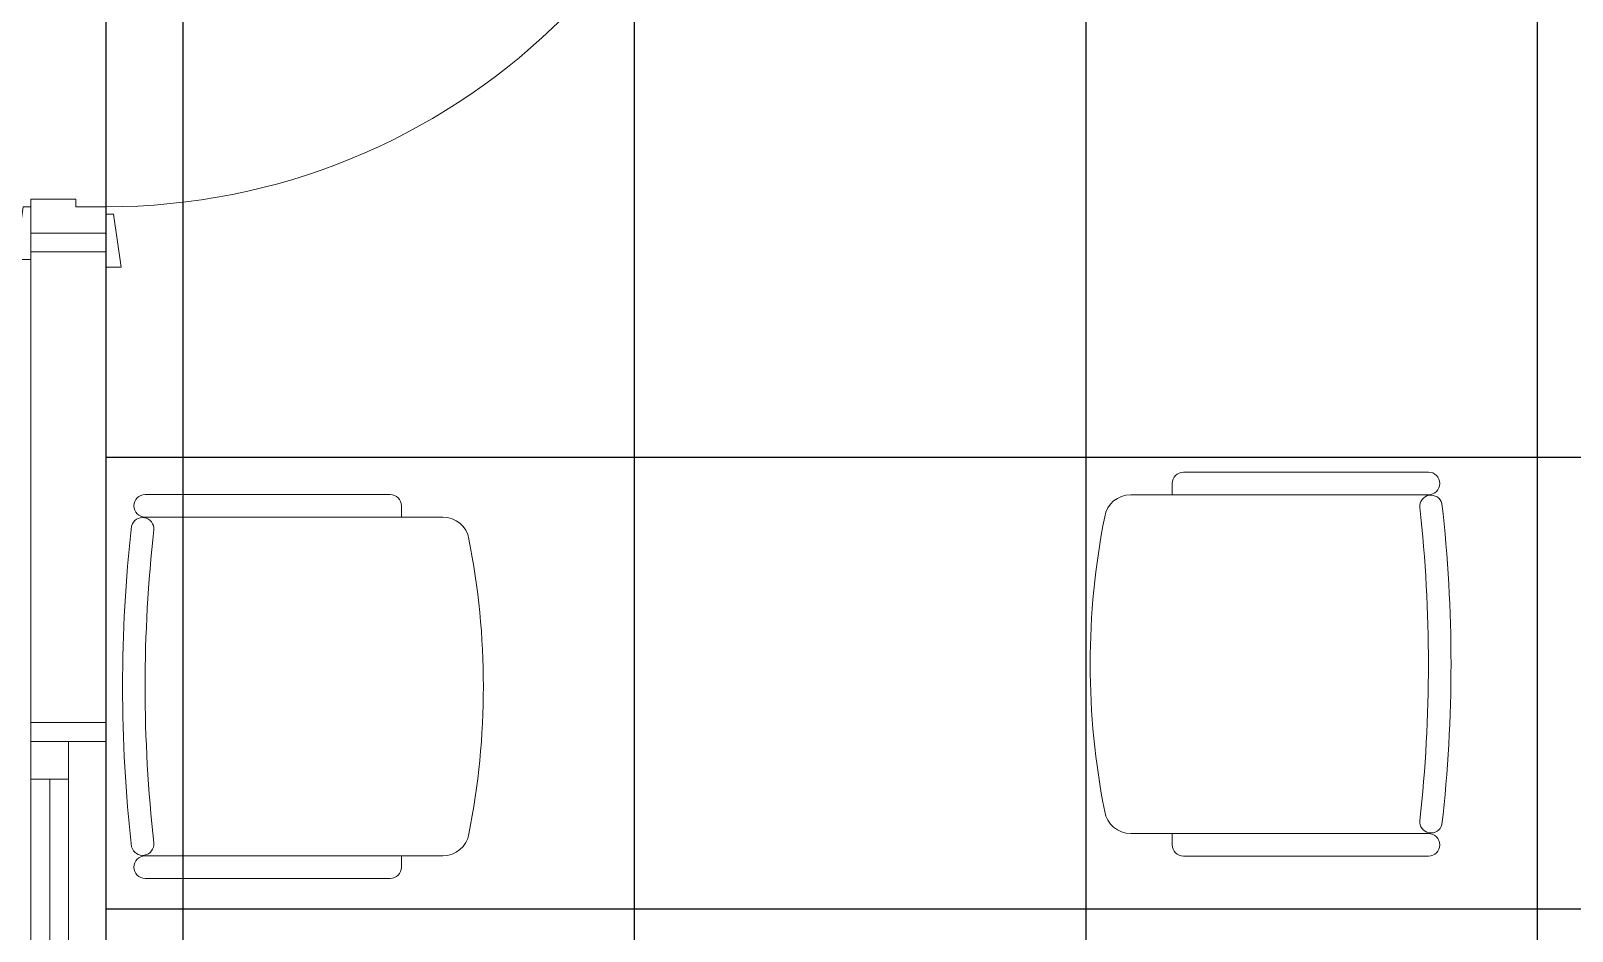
# Model space of a CAD drawing. Header units: inches. Extents: x -246178 to 57169, y -29325 to 19878.
# Drawn here: x 19598 to 21646, y -8429 to -7234 of the extents above; entities that cross this region are included whole.
import ezdxf

# ---------------------------------------------------------------- set-up
doc = ezdxf.new("R2010")
doc.units = ezdxf.units.IN
doc.header["$LTSCALE"] = 25
doc.header["$MEASUREMENT"] = 0
doc.linetypes.add('DASHDOT', pattern=[25.4, 12.7, -6.35, 0, -6.35])
doc.layers.get('0').update_dxf_attribs({"color": 8})
for name, color, linetype, lineweight in [('00-Ground Floor$0$Aluminum', 251, 'Continuous', 5), ('00-Ground Floor$0$LOADING', 253, 'Continuous', 5), ('00-Ground Floor$0$Walls', 251, 'Continuous', 5), ('00-Ground Floor$0$Wooden Joinery', 251, 'Continuous', 5), ('E-LITE-CLNG-CNDT', 6, 'DASHDOT', 35)]:
    doc.layers.add(name, color=color, linetype=linetype, lineweight=lineweight)
doc.layers.add('00-Ground Floor$0$False Ceiling', color=251, linetype='Continuous')

# ---------------------------------------------------------------- blocks, each defined once
blk = doc.blocks.new('00-Ground Floor$0$A$C72370EFE')
at = {"layer": '00-Ground Floor$0$Wooden Joinery'}
for p, q in [((-0.01, -0.04), (-0.02, -0.04)), ((-0.01, -0.03), (-0.01, -0.07)), ((0, -0.03), (-0.01, -0.03)), ((0.04, -0.03), (0.05, -0.03)), ((0.05, -0.03), (0.05, -0.07)), ((0.05, -0.04), (0.06, -0.04)), ((-0.01, -0.06), (-0.02, -0.06)), ((0.05, -0.06), (0.06, -0.06)), ((-0.05, -0.07), (-0.05, -0.16)), ((-0.03, -0.07), (-0.03, -0.16)), ((0, -0.07), (-0.01, -0.07)), ((0.04, -0.07), (0.05, -0.07)), ((0.07, -0.07), (0.07, -0.16)), ((0.09, -0.07), (0.09, -0.16)), ((-0.01, -0.17), (-0.02, -0.17)), ((-0.01, -0.17), (-0.01, -0.19)), ((0.05, -0.17), (0.06, -0.17)), ((0.05, -0.17), (0.05, -0.19)), ((-0.01, -0.19), (-0.02, -0.19)), ((0.05, -0.19), (0.06, -0.19))]:
    blk.add_line(p, q, dxfattribs=at)
for centre, radius, start, end in [((-0.02, -0.07), 0.03, 90, 180), ((0.06, -0.07), 0.03, 0, 90), ((-0.02, -0.07), 0.01, 90, 180), ((0.06, -0.07), 0.01, 0, 90), ((-0.02, -0.16), 0.03, 180, 270), ((-0.02, -0.16), 0.01, 180, 270), ((0.06, -0.16), 0.01, 270, 0), ((0.06, -0.16), 0.03, 270, 0)]:
    blk.add_arc(centre, radius, start, end, dxfattribs=at)
blk = doc.blocks.new('00-Ground Floor$0$A$C5DAD61B4')
at = {"layer": '00-Ground Floor$0$Wooden Joinery'}
for points in [[(80, 959.1), (80, 969.1), (10, 979.1), (10, 959.1)], [(940, 959.1), (940, 969.1), (1010, 979.1), (1010, 959.1)], [(70, 859.1), (70, 849.1), (0, 839.1), (0, 859.1)], [(120, 859.1), (120, 0), (80, 0), (80, 859.1)], [(950, 859.1), (950, 849.1), (1020, 839.1), (1020, 859.1)]]:
    blk.add_lwpolyline(points, close=True, dxfattribs=at)
for points in [[(45, 859.1), (45, 959.1), (20, 959.1), (20, 859.1), (45, 859.1)], [(45, 859.1), (80, 859.1), (80, 899.1), (90, 899.1), (90, 959.1), (45, 959.1), (45, 859.1)], [(975, 859.1), (940, 859.1), (940, 899.1), (930, 899.1), (930, 959.1), (975, 959.1), (975, 859.1)], [(975, 859.1), (975, 959.1), (1000, 959.1), (1000, 859.1), (975, 859.1)]]:
    blk.add_lwpolyline(points, dxfattribs=at)
blk.add_arc((80, 859.1), 860, 272.666, 0, dxfattribs=at)
at = {"layer": '00-Ground Floor$0$Wooden Joinery', "xscale": 999.9999999998854, "yscale": 999.9999999998854, "zscale": 999.9999999998854, "rotation": 180}
blk.add_blockref('00-Ground Floor$0$A$C72370EFE', (120, 0), dxfattribs=at)
blk = doc.blocks.new('00-Ground Floor$0$GF21016-P')
at = {"layer": '00-Ground Floor$0$LOADING', "extrusion": (-1.24384e-09, -1.20261e-09, -1)}
for p, q in [((0.0128, 0.0179), (0.0128, 0.4136)), ((0.4628, 0.0179), (0.4628, 0.4136)), ((-0.0022, 0.3585), (0.0128, 0.3585)), ((0.4778, 0.3585), (0.4628, 0.3585)), ((-0.0172, 0.0179), (-0.0172, 0.3435)), ((0.4928, 0.0179), (0.4928, 0.3435)), ((0.4778, 0.0029), (0.4778, 0.0029))]:
    blk.add_line(p, q, dxfattribs=at)
for centre, radius, start, end in [((-0.2378, -0.5362), 1.0036, 78.7568, 101.2432), ((-0.0478, 0.4136), 0.035, 0, 80.6557), ((-0.4278, 0.4136), 0.035, 99.3443, 180), ((0.0022, 0.3435), 0.015, 0, 90), ((-0.4778, 0.3435), 0.015, 90, 180), ((-0.0284, 0.0145), 0.015, 284.3864, 95.5209), ((-0.2378, 1.8928), 1.8749, 263.6341, 276.3659), ((-0.4471, 0.0145), 0.015, 84.4791, 255.6136), ((0.0022, 0.0179), 0.015, 270, 0), ((0.0022, 0.0179), 0.015, 180, 270), ((-0.2378, 1.8734), 1.8855, 263.5119, 276.4881), ((-0.4778, 0.0179), 0.015, 270, 0), ((-0.4778, 0.0179), 0.015, 180, 270)]:
    blk.add_arc(centre, radius, start, end, dxfattribs=at)
blk = doc.blocks.new('00-Ground Floor$0$A$C37be4daf')
at = {"layer": '00-Ground Floor$0$Aluminum'}
for p, q in [((1416, 598.2), (216, 598.2)), ((241, 498.2), (241, 598.2)), ((291, 548.2), (291, 598.2)), ((1341, 548.2), (1341, 598.2)), ((1391, 498.2), (1391, 598.2)), ((291, 573.2), (1341, 573.2)), ((1391, 548.2), (241, 548.2)), ((1416, 498.2), (216, 498.2))]:
    blk.add_line(p, q, dxfattribs=at)
at = {"layer": '00-Ground Floor$0$Walls'}
for p, q in [((216, 498.2), (216, 598.2)), ((1416, 498.2), (1416, 598.2))]:
    blk.add_line(p, q, dxfattribs=at)
blk = doc.blocks.new('00-Ground Floor$0$A$Ce9e1c4c3')
at = {"layer": '00-Ground Floor$0$False Ceiling', "color": 254}
blk.add_line((-80302.3, -9957.4, 0), (-80302.3, -6447.4, 0), dxfattribs=at)
at = {"layer": '00-Ground Floor$0$False Ceiling', "color": 254, "linetype": 'Continuous'}
for p, q in [((-80200, -9957.4), (-80200, -6447.4)), ((-79600, -9957.4), (-79600, -6447.4)), ((-79000, -9957.4), (-79000, -6447.4)), ((-78400, -9957.4), (-78400, -6447.4)), ((-80302.3, -7800), (-76150.5, -7800)), ((-80302.3, -8400), (-76150.5, -8400))]:
    blk.add_line(p, q, dxfattribs=at)
blk = doc.blocks.new('00-Ground Floor')
at = {"layer": '00-Ground Floor$0$Walls'}
for p, q in [((19597.7, -7527.4, 0), (19697.7, -7527.4, 0)), ((19597.7, -10157.4, 0), (19597.7, -7537.4, 0)), ((19697.7, -9957.4, 0), (19697.7, -7547.4, 0))]:
    blk.add_line(p, q, dxfattribs=at)
at = {"rotation": 90}
blk.add_blockref('00-Ground Floor$0$A$C37be4daf', (20196, -9568.4, 0), dxfattribs=at)
at = {"layer": '00-Ground Floor$0$False Ceiling', "color": 254}
blk.add_blockref('00-Ground Floor$0$A$Ce9e1c4c3', (100000, 0), dxfattribs=at)
at = {"layer": '00-Ground Floor$0$LOADING', "color": 1, "extrusion": (-2.24019e-05, -2.67576e-11, 1), "xscale": -1000.000000000003, "yscale": 1000.000000000003, "zscale": -1000.000000000003, "rotation": 90.00002511235276}
blk.add_blockref('00-Ground Floor$0$GF21016-P', (21472.9, -7837, -0.5), dxfattribs=at)
at = {"layer": '00-Ground Floor$0$LOADING', "color": 1, "extrusion": (-1.86519e-05, -4.75185e-05, 1), "xscale": 1000.000000000001, "yscale": 1000.000000000001, "zscale": -1000.000000000001, "rotation": 269.9999749024568}
blk.add_blockref('00-Ground Floor$0$GF21016-P', (19731.7, -7866.7, 0), dxfattribs=at)
at = {"layer": '00-Ground Floor$0$Wooden Joinery', "xscale": -1, "rotation": 90}
blk.add_blockref('00-Ground Floor$0$A$C5DAD61B4', (20556.8, -6527.4, 0), dxfattribs=at)

msp = doc.modelspace()

# ---------------------------------------------------------------- block references
at = {"layer": 'E-LITE-CLNG-CNDT'}
msp.add_blockref('00-Ground Floor', (0, 0), dxfattribs=at)

doc.saveas('drawing.dxf')
